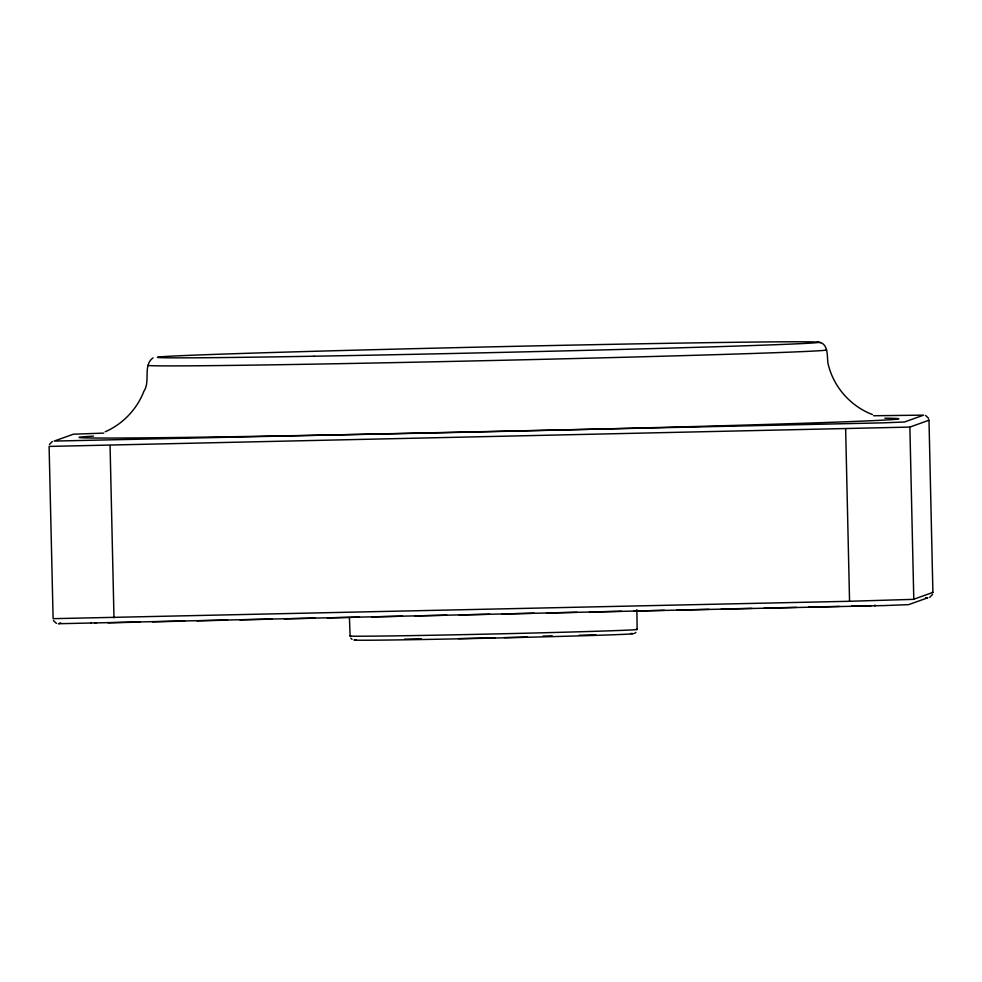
<?xml version="1.0" encoding="UTF-8"?>
<svg xmlns="http://www.w3.org/2000/svg" width="982" height="982" viewBox="0 0 982 982"><rect width="100%" height="100%" fill="white"/><g stroke="black" fill="none" stroke-linecap="round" stroke-linejoin="round"><path stroke-width="1.47" d="M49.419 444.49L52.292 441.495M932.581 594.356L929.708 597.363M635.906 632.433L634.519 633.39M153.02 357.89C142.685 365.206 150.651 381.372 143.875 391.315C136.94 409.298 122.86 424.028 105.221 431.773M60.737 622.87L58.343 623.73L884.537 605.563L908.632 604.642L927.806 597.768L925.621 597.67M909.872 427.084L928.997 420.222L932.9 592.428L913.383 599.351L849.553 601.279L53.114 618.672L49.1 446.417L909.872 427.084L913.788 599.29M875.306 605.526L874.532 605.563M871.243 605.661L869.377 605.71M103.711 433.111L73.392 434.204L54.194 441.078L883.91 422.825L904.496 421.99L923.657 415.128L873.575 415.754M869.193 605.722L851.59 606.127M108.02 622.821L140.217 622.097M152.48 621.827L184.677 621.103M196.952 620.833L227.603 620.145M239.878 619.863L272.075 619.139M284.338 618.869L315.001 618.181M327.264 617.899L359.461 617.175M371.724 616.905L402.387 616.217M414.65 615.935L446.847 615.211M459.11 614.941L489.773 614.253M502.035 613.971L534.233 613.247M546.495 612.977L577.158 612.289M589.421 612.007L621.618 611.283M633.893 611.013L664.544 610.325M676.819 610.043L709.016 609.331M721.279 609.049L751.942 608.361M764.205 608.079L796.402 607.367M808.665 607.085L839.328 606.397M404.633 639.159L421.229 638.791M543.071 636.054L552.117 635.845M579.282 635.231L595.878 634.863M458.533 638.619L495.309 637.797M504.502 637.588L527.494 637.072L526.07 636.827M96.469 623.079L94.959 623.104M91.265 623.153L91.191 623.153A5.217 5.217 0 0 1 90.725 623.128M928.248 420.149L928.997 420.222M932.151 592.355L932.9 592.428M818.509 342.276C828.415 342.976 827.065 355.963 827.887 362.837C832.92 386.184 850.093 406.069 872.409 414.539M817.368 342.092L820.559 342.608M925.584 415.447L928.579 418.307M56.416 623.398L53.421 620.538M352.047 639.356L350.807 638.19M349.445 617.715L350.108 636.017M845.649 429.073L849.553 601.279M110.07 445.595L113.986 617.801M636.888 609.65L637.134 629.462M636.152 629.339A143.593 1.252 -1.3 0 1 494.965 633.942A143.593 1.252 -1.3 0 1 350.684 635.833M630.591 633.5A139.419 1.215 -1.3 0 1 495.014 638.03A139.419 1.215 -1.3 0 1 356.257 639.748M826.181 349.838A339.293 2.958 -1.3 0 1 490.619 360.541A339.293 2.958 -1.3 0 1 148.233 365.279M884.856 418.197A409.764 3.572 -1.3 0 1 488.029 431.699A409.764 3.572 -1.3 0 1 93.462 436.143M875.539 605.501A5.217 5.217 0 0 1 874.373 605.391M314.056 356.221A331.462 2.897 -1.3 0 0 818.423 342.387A331.462 2.897 -1.3 0 0 328.97 350.881A331.462 2.897 -1.3 0 0 314.056 356.221"/></g></svg>
